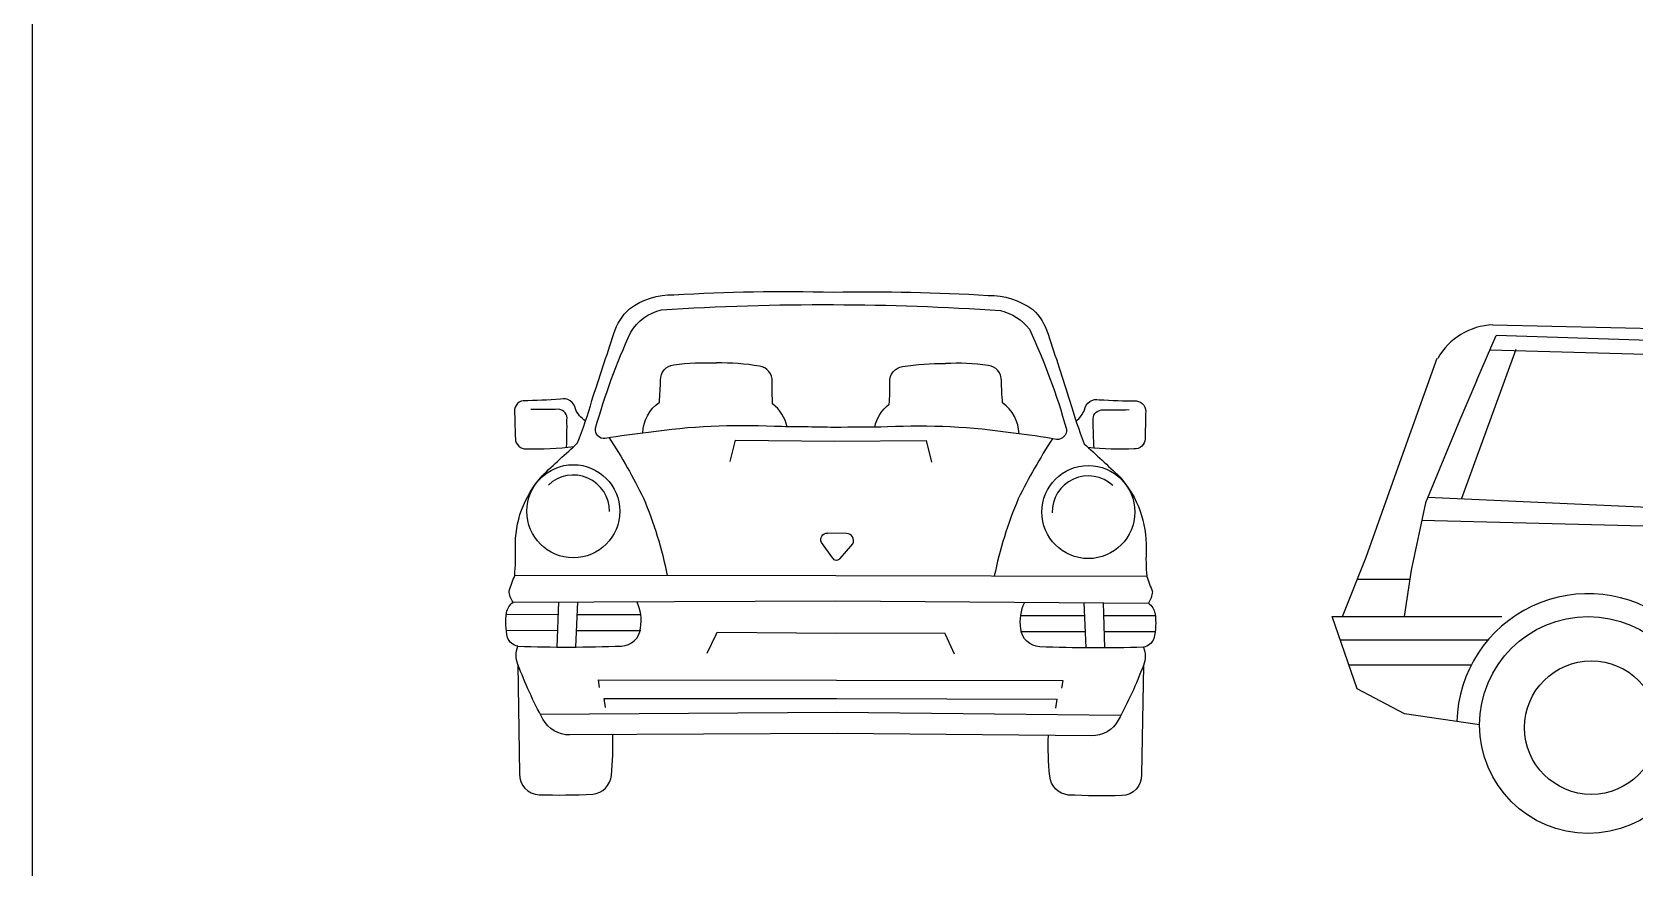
# Model space of a CAD drawing. Header units: millimetres. Extents: x 577 to 2337, y 236 to 943.
# Drawn here: x 801.662 to 806.308, y 696.419 to 698.843 of the extents above; entities that cross this region are included whole.
import ezdxf

# ---------------------------------------------------------------- set-up
doc = ezdxf.new("R2010")
doc.units = ezdxf.units.MM
doc.header["$LTSCALE"] = 0.01
doc.layers.add('06-Furn', color=4, linetype='Continuous')

# ---------------------------------------------------------------- blocks, each defined once
blk = doc.blocks.new('f13')
at = {"layer": '06-Furn', "color": 234}
blk.add_line((820.5832, 702.8774), (820.5275, 702.8782), dxfattribs=at)
for points in [[(820.5553, 702.2978), (819.7806, 702.2932, -0.280136), (819.7029, 702.3392, -0.035488), (819.6305, 702.4977, -0.194849), (819.6305, 702.5505, -0.274468), (819.6003, 702.576, -0.0946), (819.5972, 702.6478, -0.180868), (819.6163, 702.6784, -0.12668), (819.6046, 702.7111, 0.004157), (819.6211, 702.7558, 0.035384), (819.623, 702.8361, -0.085887), (819.6407, 702.9452, -0.091185), (819.7003, 703.0445, -0.003895), (819.8035, 703.1399, 0.024903), (819.8449, 703.2631, -0.002351), (819.9088, 703.4574, -0.133037), (819.9535, 703.5287, -0.161323), (820.0827, 703.5696, -0.020081), (820.5442, 703.5772, -0.018563), (820.9934, 703.5678, -0.161323), (821.1225, 703.5266, -0.133037), (821.167, 703.4552, -0.002351), (821.2305, 703.2608, 0.024903), (821.2716, 703.1374, -0.003895), (821.3746, 703.0419, -0.091185), (821.434, 702.9424, -0.085887), (821.4514, 702.8333, 0.035384), (821.4532, 702.753, 0.004157), (821.4695, 702.7082, -0.12668), (821.4578, 702.6755, -0.180868), (821.4769, 702.6449, -0.0946), (821.4736, 702.5731, -0.274468), (821.4433, 702.5477, -0.194849), (821.4431, 702.4948, -0.035488), (821.3705, 702.3365, -0.280136), (821.2927, 702.2907)], [(820.5481, 703.1849, 0.001102), (820.3736, 703.1874, 0.049707), (820.0086, 703.1701, 0.016032), (819.8836, 703.1525, -0.493092), (819.8554, 703.1822, -0.037499), (819.9573, 703.4612, -0.196626), (820.0467, 703.5256, -0.018306), (820.5452, 703.5408, -0.016277), (821.0293, 703.5238, -0.164291), (821.1127, 703.4697, -0.042306), (821.2199, 703.1799, -0.493092), (821.1915, 703.1502, 0.016032), (821.0666, 703.1681, 0.049707), (820.7017, 703.1862, -0.00092)]]:
    blk.add_lwpolyline(points, format="xyb", close=True, dxfattribs=at)
for points in [[(819.9923, 703.1683, -0.232084), (820.0403, 703.2581, 0.015508), (820.0438, 703.3221, -0.403058), (820.0821, 703.3663, -0.04564), (820.2063, 703.3717, -0.058172)], [(820.4108, 703.1869, 0.174702), (820.3686, 703.2529, -0.015508), (820.3671, 703.317, 0.403058), (820.3302, 703.3624, 0.04564), (820.2063, 703.3717, 0.906696)], [(820.6644, 703.1858, -0.174684), (820.7068, 703.2518, 0.015508), (820.7085, 703.3159, -0.403058), (820.7454, 703.3612, -0.04564), (820.8694, 703.3701, -0.906696)], [(821.0829, 703.1663, 0.232084), (821.0351, 703.2562, -0.015508), (821.0317, 703.3202, 0.403058), (820.9936, 703.3645, 0.04564), (820.8694, 703.3701, 0.058172)], [(819.8265, 703.2032, -0.141454), (819.7971, 703.2386, 0.428904), (819.7539, 703.2672, -0.022582), (819.6461, 703.2622, 0.431054), (819.6209, 703.2246, 0.01051), (819.6232, 703.1518, 0.433873), (819.655, 703.1228, 0.042539), (819.7926, 703.1299, -0.102182)], [(821.248, 703.2032, 0.125803), (821.2727, 703.236, -0.428904), (821.3155, 703.2653, 0.022582), (821.4233, 703.262, -0.431054), (821.4492, 703.2249, -0.01051), (821.448, 703.152, -0.433873), (821.4167, 703.1225, -0.041269), (821.2831, 703.1269, 0.102182)], [(819.7715, 703.1273, 0.012231), (819.7726, 703.207, 0.421823), (819.7491, 703.2374, -0.003645), (819.6678, 703.2369)], [(821.3001, 703.1251, -0.012231), (821.2978, 703.2048, -0.421823), (821.3208, 703.2356, 0.003645), (821.4021, 703.2364)], [(819.895, 703.1544, -0.031372), (819.9941, 702.9799, -0.050279), (820.063, 702.7559, 1.329644)], [(821.1801, 703.1522, 0.031372), (821.0807, 702.9778, 0.050279), (821.0112, 702.7541, -1.329644)], [(820.5427, 702.806), (820.5099, 702.8513, -0.574567), (820.5275, 702.8782)], [(820.5644, 702.8051), (820.6008, 702.8475, 0.564004), (820.5832, 702.8774)], [(820.5644, 702.8051, -0.562222), (820.5427, 702.806, 0.059394)], [(819.6305, 702.5505, 0.018182), (819.9307, 702.551, 0.374994), (819.9859, 702.6031, 0.153367), (819.9749, 702.68, -2.099793)], [(821.4433, 702.5477, -0.018182), (821.1431, 702.5489, -0.374994), (821.088, 702.6011, -0.153367), (821.0992, 702.6779, 2.099793)], [(819.6305, 702.4977), (819.6349, 702.1812, 0.410797), (819.692, 702.1199, 0.019237), (819.8472, 702.1215, 0.358405), (819.9012, 702.1761, 0.034333), (819.9052, 702.294, 30.459026)], [(821.4431, 702.4948), (821.438, 702.1784, -0.410797), (821.3809, 702.1172, -0.019237), (821.2256, 702.1191, -0.358405), (821.1718, 702.1739, -0.034333), (821.168, 702.2918, -30.459026)]]:
    blk.add_lwpolyline(points, format="xyb", dxfattribs=at)
for points in [[(820.2455, 703.0859), (820.261, 703.1479), (820.5484, 703.1452), (820.8141, 703.1465), (820.8295, 703.0844)], [(819.6211, 702.7564), (820.5516, 702.7554), (821.4531, 702.7536)], [(819.6163, 702.6784), (820.5522, 702.6825), (821.4578, 702.6755)], [(819.7477, 702.679), (819.743, 702.5482)], [(819.8034, 702.6792), (819.7973, 702.5481)], [(821.2707, 702.6768), (821.2765, 702.5457)], [(821.3264, 702.6764), (821.3308, 702.5456)], [(819.7463, 702.6419), (819.5964, 702.6422)], [(819.9865, 702.6415), (819.8016, 702.6418)], [(821.0876, 702.6395), (821.2724, 702.6394)], [(821.3277, 702.6393), (821.4776, 702.6393)], [(819.7447, 702.5955), (819.5967, 702.5957)], [(819.9864, 702.5951), (819.7995, 702.5954)], [(820.1787, 702.5302), (820.2046, 702.5849), (820.2075, 702.5909), (820.553, 702.5882), (820.8664, 702.5893), (820.8693, 702.5834), (820.895, 702.5286)], [(821.0875, 702.593), (821.2744, 702.5929)], [(821.3292, 702.5929), (821.4772, 702.5928)], [(819.8673, 702.4311), (819.8641, 702.4531), (820.5541, 702.4522), (821.2094, 702.4508), (821.2063, 702.4288)], [(819.8845, 702.3728), (819.8808, 702.3989), (820.5545, 702.399), (821.1927, 702.3966), (821.1889, 702.3705)], [(819.6952, 702.3534), (820.5548, 702.3594), (821.3782, 702.3507)]]:
    blk.add_lwpolyline(points, dxfattribs=at)
for centre in [(819.7911, 702.9418), (821.2836, 702.9394)]:
    blk.add_circle(centre, 0.1349, dxfattribs=at)
for centre, start, end in [((819.7911, 702.9418), 359.4917, 133.6907), ((821.2836, 702.9394), 47.2479, 181.4469)]:
    blk.add_arc(centre, 0.1049, start, end, dxfattribs=at)
blk = doc.blocks.new('car1')
at = {"layer": '06-Furn', "color": 234}
for p, q in [((822.8319, 702.7632), (822.8884, 702.8923)), ((822.8787, 702.9235), (824.3625, 702.8902)), ((824.3481, 702.8439), (822.8884, 702.8923)), ((822.9448, 702.8519), (822.7873, 702.4195)), ((823.7231, 702.8259), (822.87, 702.8501)), ((823.8474, 702.372), (823.7733, 702.8642)), ((822.604, 702.5107), (822.7174, 702.8267)), ((823.785, 702.3748), (823.7231, 702.8259)), ((823.8991, 702.3746), (823.8283, 702.8236)), ((824.3538, 702.8127), (823.8283, 702.8236)), ((824.4179, 702.7665), (824.3538, 702.8127)), ((822.8319, 702.7632), (822.7826, 702.6481)), ((822.7826, 702.6481), (822.683, 702.4077)), ((822.5113, 702.2497), (822.604, 702.5107)), ((824.782, 702.3309), (824.782, 702.468)), ((822.6896, 702.4236), (824.9421, 702.323)), ((825.1465, 702.4245), (824.9932, 702.3923)), ((822.683, 702.4077), (822.6418, 702.2119)), ((823.8239, 702.3277), (822.6721, 702.3556)), ((824.9932, 702.2874), (823.8239, 702.3277)), ((824.948, 702.289), (824.9649, 702.1804)), ((826.0094, 702.2229), (824.9932, 702.2874)), ((822.4426, 702.0777), (822.5113, 702.2497)), ((822.4859, 702.1861), (822.6379, 702.1861)), ((822.6418, 702.2119), (822.6212, 702.0777)), ((825.84, 702.0777), (825.8723, 702.2229)), ((826.0094, 702.0777), (825.9448, 702.2229)), ((826.0819, 702.0777), (826.0094, 702.2229)), ((824.9649, 702.1804), (824.9706, 701.9729)), ((822.4852, 701.8681), (822.4126, 702.0777)), ((822.4126, 702.0777), (822.9045, 702.0777)), ((825.6626, 702.0777), (826.0819, 702.0777)), ((826.1545, 701.9406), (826.0819, 702.0777)), ((822.4358, 702.0105), (822.8651, 702.0105)), ((825.159, 702.0099), (823.4332, 702.0099)), ((825.1303, 701.9729), (823.4723, 701.9729)), ((824.9706, 701.9729), (824.9478, 701.7701)), ((822.4611, 701.9376), (822.8161, 701.9376)), ((825.7674, 701.9406), (826.1545, 701.9406)), ((826.1545, 701.9406), (826.1223, 701.8277)), ((822.6223, 701.7955), (822.4852, 701.8681)), ((826.1223, 701.8277), (825.8169, 701.8277)), ((825.8203, 701.7976), (826.1223, 701.8277)), ((826.1223, 701.7229), (826.0874, 701.8243)), ((822.84, 701.7632), (822.6223, 701.7955)), ((823.5352, 701.7701), (825.0673, 701.7701)), ((825.7454, 701.666), (826.1223, 701.7229)), ((825.8203, 701.7229), (826.1223, 701.7229)), ((823.4601, 701.6888), (825.1351, 701.6888))]:
    blk.add_line(p, q, dxfattribs=at)
for centre, radius in [((823.1545, 701.7632), 0.3145), ((825.4448, 701.7632), 0.3185), ((823.1639, 701.7555), 0.1935), ((825.4448, 701.7632), 0.1935)]:
    blk.add_circle(centre, radius, dxfattribs=at)
for centre, radius, start, end in [((822.8867, 702.7299), 0.1937, 92.3859, 150.2551), ((824.3544, 702.6966), 0.1969, 55.008, 87.6141), ((824.3723, 702.6503), 0.189, 50.1944, 97.125), ((822.0157, 698.4305), 5.0671, 51.9811, 61.0252), ((822.8319, 700.4245), 2.8987, 42.9707, 54.9818), ((822.7324, 700.2665), 3.0186, 42.943, 56.0124), ((824.4448, 697.4084), 5.0623, 71.998, 82.0376), ((825.9771, 702.2955), 2.1544, 178.0694, 194.9729), ((824.9368, 702.3439), 0.0587, 254.0546, 74.0547), ((824.6223, 697.3358), 5.0668, 74.017, 85.9794), ((823.1545, 701.7632), 0.3807, 348.7295, 178.426), ((825.4448, 701.7632), 0.3776, 353.8696, 190.3904)]:
    blk.add_arc(centre, radius, start, end, dxfattribs=at)

msp = doc.modelspace()

# ---------------------------------------------------------------- linework, layer by layer
at = {"layer": '06-Furn', "color": 5}
msp.add_lwpolyline([(801.6625, 711.677), (801.6625, 685.6205), (809.5617, 685.6205), (809.5617, 711.677)], close=True, dxfattribs=at)

# ---------------------------------------------------------------- block references
for name, p in [('f13', (-16.5598, -5.4884)), ('car1', (-16.9822, -4.9295))]:
    msp.add_blockref(name, p, dxfattribs=at)

doc.saveas('drawing.dxf')
